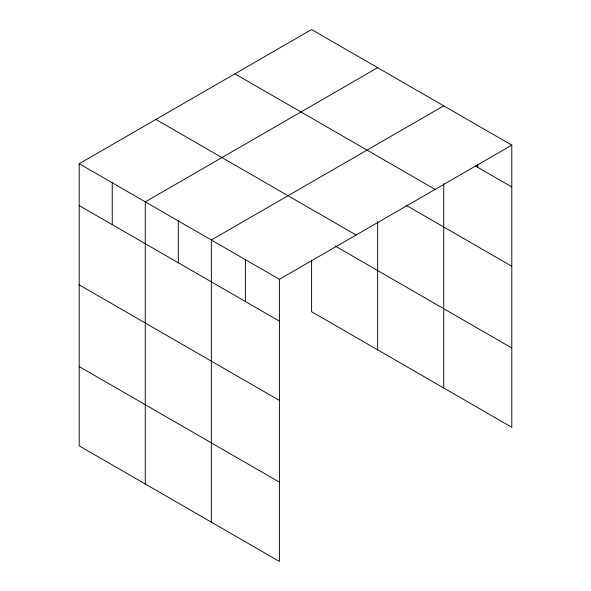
<?xml version="1.0" encoding="UTF-8"?>
<svg xmlns="http://www.w3.org/2000/svg" width="591" height="591" viewBox="0 0 591 591"><rect width="100%" height="100%" fill="white"/><g stroke="black" fill="none" stroke-linecap="round" stroke-linejoin="round"><path stroke-width="0.89" d="M511.791 145.135L279.41 279.292L279.41 561.45L79.209 445.865L79.209 163.714L311.59 29.55L511.791 145.135L511.791 427.286L311.59 311.708L311.59 260.07M377.656 67.692L145.275 201.856L145.275 484.007M443.723 105.833L211.342 239.998L211.342 522.149M475.378 165.968L511.791 186.985M234.908 73.823L435.102 189.408M405.965 205.188L511.791 266.282M155.898 119.441L356.092 235.019M335.186 246.026L511.791 347.988M79.209 163.714L279.41 279.292M79.209 205.565L279.41 321.149M79.209 284.862L279.41 400.447M79.209 366.568L279.41 482.153M477.757 164.608L477.757 167.334M443.723 183.646L443.723 387.992M377.656 221.529L377.656 349.85M245.376 259.648L245.376 301.499M178.312 220.923L178.312 262.781M112.246 182.782L112.246 224.632"/></g></svg>
